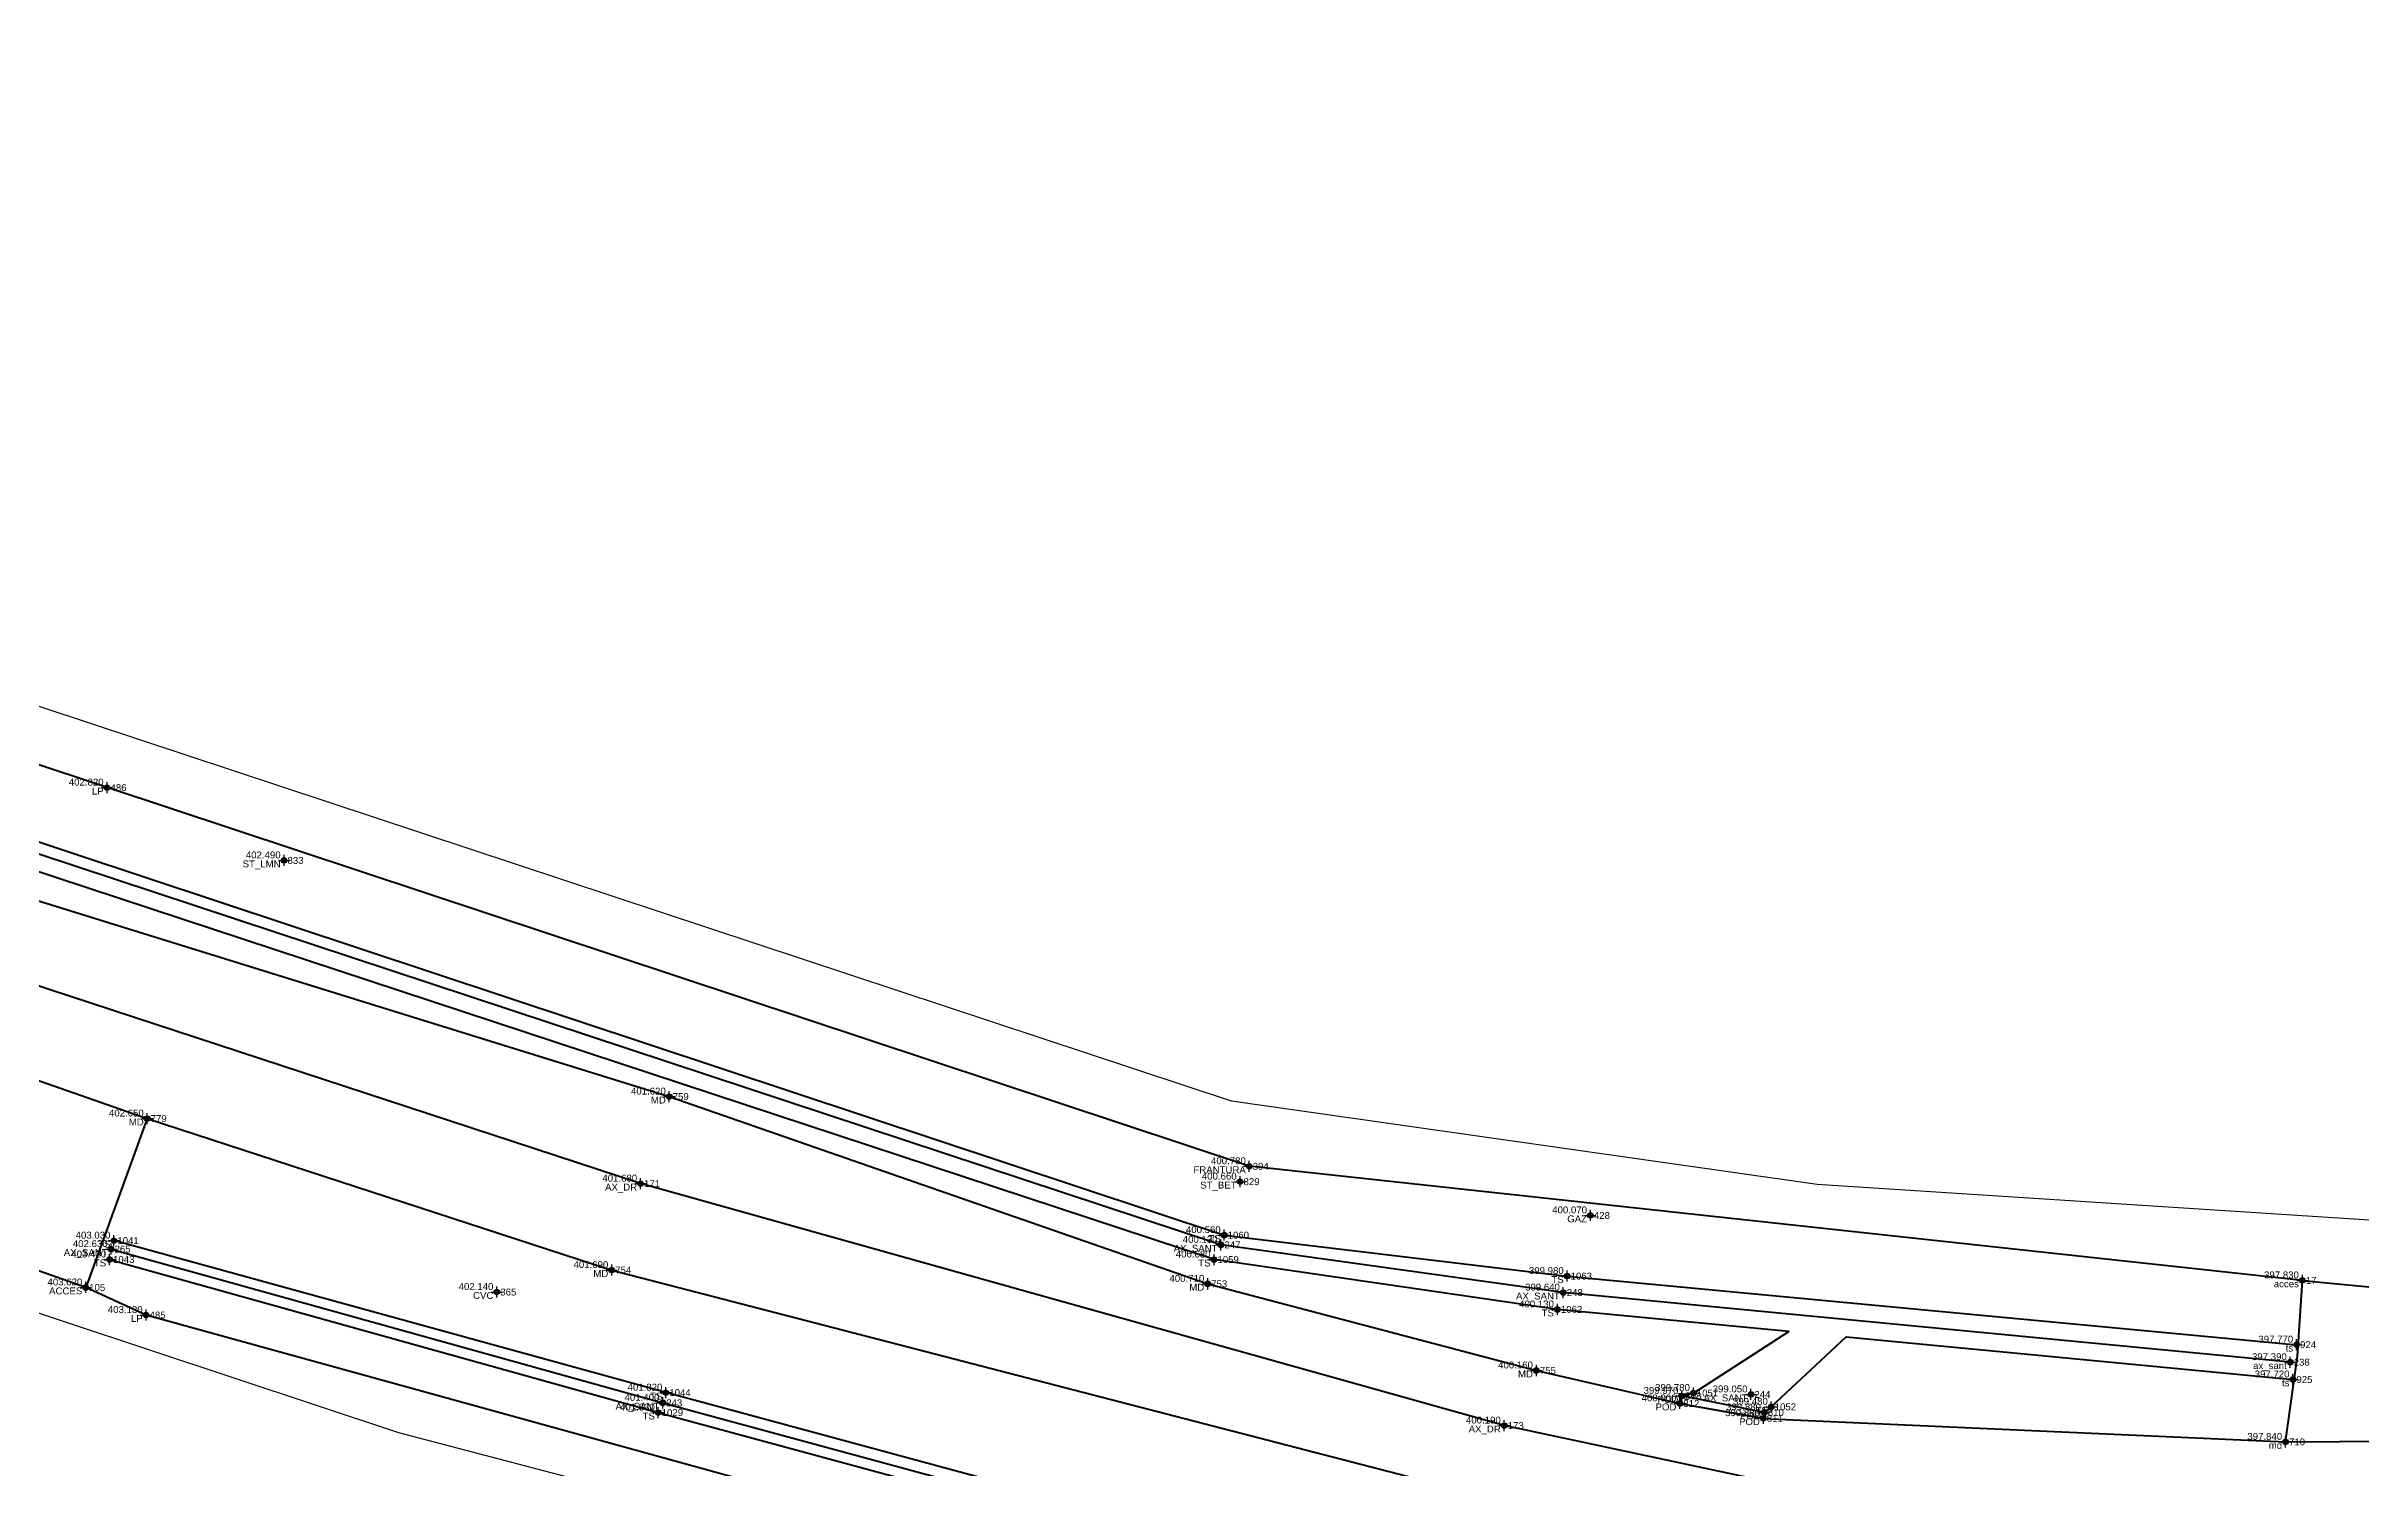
# Model space of a CAD drawing. Extents: x 396921 to 401273, y 555385 to 556691.
# Drawn here: x 397430.7 to 397514.7, y 556592 to 556643.6 of the extents above; entities that cross this region are included whole.
import ezdxf
from ezdxf.enums import TextEntityAlignment as Align

# ---------------------------------------------------------------- set-up
doc = ezdxf.new("R2010")
doc.units = 0
doc.header["$PDMODE"] = 34
doc.header["$PDSIZE"] = 0.2
for name, color, linetype in [('Boundary', 30, 'Continuous'), ('TOPO_CERC', 1, 'Continuous'), ('TOPO_CODE', 7, 'Continuous'), ('TOPO_ELEVATION', 7, 'Continuous'), ('TOPO_POINT_ID', 7, 'Continuous'), ('TOPO_POINTS', 7, 'Continuous'), ('TOPO_SYMBOL', 1, 'Continuous')]:
    doc.layers.add(name, color=color, linetype=linetype)
doc.layers.add('RO-LINES-LIN', color=7, linetype='Continuous', lineweight=25)
doc.styles.get("Standard").update_dxf_attribs({"font": 'arial.ttf'})

# ---------------------------------------------------------------- blocks, each defined once
blk = doc.blocks.new('PUNCTOPO')
at = {"layer": 'TOPO_CERC'}
blk.add_circle((0, 0), 0.25, dxfattribs=at)
at = {"layer": 'TOPO_SYMBOL'}
blk.add_point((0, 0), dxfattribs=at)

msp = doc.modelspace()

# ---------------------------------------------------------------- linework, layer by layer
at = {"layer": 'Boundary'}
for points in [[(397532.226, 556599.849), (397494.971, 556602.262), (397473.731, 556605.283), (397428.851, 556620.138), (397390.399, 556632.578), (397356.519, 556643.552)], [(397362.372, 556622.639), (397392.418, 556611.332), (397422.447, 556600.255), (397443.514, 556593.264), (397472.483, 556585.657), (397467.216, 556571.07), (397476.11, 556565.546), (397487.593, 556575.127), (397504.516, 556582.723), (397524.352, 556584.443)]]:
    msp.add_lwpolyline(points, dxfattribs=at)
at = {"layer": 'RO-LINES-LIN', "lineweight": 50}
for points in [[(397588.846, 556557.61, 396.73), (397567.305, 556572.948, 396.41), (397562.569, 556576.204, 396.46), (397553.427, 556583.283, 396.613), (397540.719, 556589.405, 396.8), (397525.644, 556589.579, 397.33), (397517.914, 556589.748, 397.67), (397497.895, 556590.471, 399.128), (397483.621, 556593.515, 400.19), (397452.292, 556602.291, 401.68), (397422.389, 556612.098, 403.37), (397362.233, 556633.672, 407.49)], [(397370.694, 556633.784, 406.91), (397382.169, 556629.548, 406.08), (397392.709, 556625.674, 405.36), (397396.929, 556624.076, 405.09), (397406.434, 556620.904, 404.48), (397412.536, 556618.889, 404.06), (397423.568, 556614.964, 403.33), (397428.459, 556613.167, 403.06), (397453.33, 556605.449, 401.62), (397472.865, 556598.657, 400.71), (397484.788, 556595.513, 400.16), (397489.993, 556594.317, 400), (397493.021, 556593.776, 399.88), (397511.966, 556592.922, 397.84), (397517.831, 556592.966, 397.59), (397525.267, 556593.198, 397.28), (397537.748, 556593.006, 396.72), (397544.338, 556593.474, 396.5), (397551.883, 556594.085, 396.19), (397559.003, 556597.54, 395.92), (397564.14, 556600.411, 395.66), (397582.964, 556609.622, 394.86)], [(397360.991, 556631.547, 407.53), (397383.6, 556623.153, 405.84), (397414.566, 556611.823, 403.93), (397421.281, 556609.234, 403.45), (397434.393, 556604.652, 402.65), (397451.246, 556599.156, 401.69), (397483.788, 556590.727, 400.28), (397491.433, 556588.709, 399.9), (397484.8, 556583.357, 400.75), (397476.915, 556578.87, 401.79)], [(397512.574, 556598.78, 397.83), (397474.372, 556602.921, 400.78), (397432.936, 556616.658, 402.82), (397429.993, 556617.641, 403.02)], [(397429.149, 556615.124, 402.97), (397473.462, 556600.423, 400.56), (397485.904, 556598.937, 399.98), (397512.367, 556596.45, 397.77)], [(397512.135, 556595.814, 397.39), (397485.765, 556598.339, 399.64), (397473.346, 556600.071, 400.13), (397428.953, 556614.745, 402.55)], [(397490.063, 556594.59, 399.97), (397490.482, 556594.695, 399.78), (397493.951, 556596.927, 399.895), (397485.549, 556597.727, 400.13), (397473.093, 556599.537, 400.68), (397428.794, 556614.152, 403.05)], [(397434.393, 556604.652, 402.65), (397432.162, 556598.525, 403.62), (397427.724, 556600.08, 403.63), (397429.651, 556606.059, 402.91)], [(397479.338, 556587.644, 400.66), (397453.207, 556594.709, 401.82), (397433.184, 556600.223, 403.03)], [(397433.028, 556599.54, 403.42), (397452.931, 556593.986, 401.83), (397479.392, 556586.821, 400.7)], [(397433.082, 556599.916, 402.63), (397453.097, 556594.34, 401.4), (397479.383, 556587.21, 400.25)], [(397472.904, 556579.905, 402.44), (397475.176, 556586.245, 401.25), (397434.352, 556597.526, 403.13), (397432.162, 556598.525, 403.62)], [(397511.966, 556592.922, 397.84), (397512.399, 556596.028, 397.835), (397512.574, 556598.78, 397.83), (397518.021, 556598.257, 397.59), (397517.729, 556595.364, 397.59), (397517.831, 556592.966, 397.59)], [(397493.059, 556593.989, 399.88), (397493.308, 556594.194, 399.48), (397496.026, 556596.73, 399.153), (397512.233, 556595.187, 397.72)], [(397490.063, 556594.59, 399.97), (397489.993, 556594.317, 400), (397493.022, 556593.782, 399.88), (397493.059, 556593.989, 399.88), (397490.063, 556594.59, 399.97)]]:
    msp.add_polyline3d(points, dxfattribs=at)

# ---------------------------------------------------------------- block references
at = {"layer": 'TOPO_POINTS'}
ref = msp.add_blockref('PUNCTOPO', (397432.936, 556616.658, 402.82), dxfattribs=dict(at, xscale=0.25, yscale=0.25, zscale=0.25))
ref.add_attrib('POINT', '486', dxfattribs={"layer": 'TOPO_POINT_ID', "height": 0.25}).set_placement((397433.061, 556616.658, 402.82), align=Align.MIDDLE_LEFT)
ref.add_attrib('ELEVATION', '402.820', dxfattribs={"layer": 'TOPO_ELEVATION', "height": 0.25}).set_placement((397432.811, 556616.658, 402.82), align=Align.BOTTOM_RIGHT)
ref.add_attrib('CODE', 'LP', dxfattribs={"layer": 'TOPO_CODE', "height": 0.25}).set_placement((397432.811, 556616.658, 402.82), align=Align.TOP_RIGHT)
ref = msp.add_blockref('PUNCTOPO', (397439.358, 556614.018, 402.49), dxfattribs=dict(at, xscale=0.25, yscale=0.25, zscale=0.25))
ref.add_attrib('POINT', '833', dxfattribs={"layer": 'TOPO_POINT_ID', "height": 0.25}).set_placement((397439.483, 556614.018, 402.49), align=Align.MIDDLE_LEFT)
ref.add_attrib('ELEVATION', '402.490', dxfattribs={"layer": 'TOPO_ELEVATION', "height": 0.25}).set_placement((397439.233, 556614.018, 402.49), align=Align.BOTTOM_RIGHT)
ref.add_attrib('CODE', 'ST_LMN', dxfattribs={"layer": 'TOPO_CODE', "height": 0.25}).set_placement((397439.233, 556614.018, 402.49), align=Align.TOP_RIGHT)
ref = msp.add_blockref('PUNCTOPO', (397434.393, 556604.652, 402.65), dxfattribs=dict(at, xscale=0.25, yscale=0.25, zscale=0.25))
ref.add_attrib('POINT', '779', dxfattribs={"layer": 'TOPO_POINT_ID', "height": 0.25}).set_placement((397434.518, 556604.652, 402.65), align=Align.MIDDLE_LEFT)
ref.add_attrib('ELEVATION', '402.650', dxfattribs={"layer": 'TOPO_ELEVATION', "height": 0.25}).set_placement((397434.268, 556604.652, 402.65), align=Align.BOTTOM_RIGHT)
ref.add_attrib('CODE', 'MD', dxfattribs={"layer": 'TOPO_CODE', "height": 0.25}).set_placement((397434.268, 556604.652, 402.65), align=Align.TOP_RIGHT)
ref = msp.add_blockref('PUNCTOPO', (397453.33, 556605.449, 401.62), dxfattribs=dict(at, xscale=0.25, yscale=0.25, zscale=0.25))
ref.add_attrib('POINT', '759', dxfattribs={"layer": 'TOPO_POINT_ID', "height": 0.25}).set_placement((397453.455, 556605.449, 401.62), align=Align.MIDDLE_LEFT)
ref.add_attrib('ELEVATION', '401.620', dxfattribs={"layer": 'TOPO_ELEVATION', "height": 0.25}).set_placement((397453.205, 556605.449, 401.62), align=Align.BOTTOM_RIGHT)
ref.add_attrib('CODE', 'MD', dxfattribs={"layer": 'TOPO_CODE', "height": 0.25}).set_placement((397453.205, 556605.449, 401.62), align=Align.TOP_RIGHT)
ref = msp.add_blockref('PUNCTOPO', (397452.292, 556602.291, 401.68), dxfattribs=dict(at, xscale=0.25, yscale=0.25, zscale=0.25))
ref.add_attrib('POINT', '171', dxfattribs={"layer": 'TOPO_POINT_ID', "height": 0.25}).set_placement((397452.417, 556602.291, 401.68), align=Align.MIDDLE_LEFT)
ref.add_attrib('ELEVATION', '401.680', dxfattribs={"layer": 'TOPO_ELEVATION', "height": 0.25}).set_placement((397452.167, 556602.291, 401.68), align=Align.BOTTOM_RIGHT)
ref.add_attrib('CODE', 'AX_DR', dxfattribs={"layer": 'TOPO_CODE', "height": 0.25}).set_placement((397452.167, 556602.291, 401.68), align=Align.TOP_RIGHT)
ref = msp.add_blockref('PUNCTOPO', (397474.372, 556602.921, 400.78), dxfattribs=dict(at, xscale=0.25, yscale=0.25, zscale=0.25))
ref.add_attrib('POINT', '394', dxfattribs={"layer": 'TOPO_POINT_ID', "height": 0.25}).set_placement((397474.497, 556602.921, 400.78), align=Align.MIDDLE_LEFT)
ref.add_attrib('ELEVATION', '400.780', dxfattribs={"layer": 'TOPO_ELEVATION', "height": 0.25}).set_placement((397474.247, 556602.921, 400.78), align=Align.BOTTOM_RIGHT)
ref.add_attrib('CODE', 'FRANTURA', dxfattribs={"layer": 'TOPO_CODE', "height": 0.25}).set_placement((397474.247, 556602.921, 400.78), align=Align.TOP_RIGHT)
ref = msp.add_blockref('PUNCTOPO', (397474.039, 556602.363, 400.66), dxfattribs=dict(at, xscale=0.25, yscale=0.25, zscale=0.25))
ref.add_attrib('POINT', '829', dxfattribs={"layer": 'TOPO_POINT_ID', "height": 0.25}).set_placement((397474.164, 556602.363, 400.66), align=Align.MIDDLE_LEFT)
ref.add_attrib('ELEVATION', '400.660', dxfattribs={"layer": 'TOPO_ELEVATION', "height": 0.25}).set_placement((397473.914, 556602.363, 400.66), align=Align.BOTTOM_RIGHT)
ref.add_attrib('CODE', 'ST_BET', dxfattribs={"layer": 'TOPO_CODE', "height": 0.25}).set_placement((397473.914, 556602.363, 400.66), align=Align.TOP_RIGHT)
ref = msp.add_blockref('PUNCTOPO', (397486.749, 556601.139, 400.07), dxfattribs=dict(at, xscale=0.25, yscale=0.25, zscale=0.25))
ref.add_attrib('POINT', '428', dxfattribs={"layer": 'TOPO_POINT_ID', "height": 0.25}).set_placement((397486.874, 556601.139, 400.07), align=Align.MIDDLE_LEFT)
ref.add_attrib('ELEVATION', '400.070', dxfattribs={"layer": 'TOPO_ELEVATION', "height": 0.25}).set_placement((397486.624, 556601.139, 400.07), align=Align.BOTTOM_RIGHT)
ref.add_attrib('CODE', 'GAZ', dxfattribs={"layer": 'TOPO_CODE', "height": 0.25}).set_placement((397486.624, 556601.139, 400.07), align=Align.TOP_RIGHT)
ref = msp.add_blockref('PUNCTOPO', (397433.082, 556599.916, 402.63), dxfattribs=dict(at, xscale=0.25, yscale=0.25, zscale=0.25))
ref.add_attrib('POINT', '265', dxfattribs={"layer": 'TOPO_POINT_ID', "height": 0.25}).set_placement((397433.207, 556599.916, 402.63), align=Align.MIDDLE_LEFT)
ref.add_attrib('ELEVATION', '402.630', dxfattribs={"layer": 'TOPO_ELEVATION', "height": 0.25}).set_placement((397432.957, 556599.916, 402.63), align=Align.BOTTOM_RIGHT)
ref.add_attrib('CODE', 'AX_SANT', dxfattribs={"layer": 'TOPO_CODE', "height": 0.25}).set_placement((397432.957, 556599.916, 402.63), align=Align.TOP_RIGHT)
ref = msp.add_blockref('PUNCTOPO', (397433.184, 556600.223, 403.03), dxfattribs=dict(at, xscale=0.25, yscale=0.25, zscale=0.25))
ref.add_attrib('POINT', '1041', dxfattribs={"layer": 'TOPO_POINT_ID', "height": 0.25}).set_placement((397433.309, 556600.223, 403.03), align=Align.MIDDLE_LEFT)
ref.add_attrib('ELEVATION', '403.030', dxfattribs={"layer": 'TOPO_ELEVATION', "height": 0.25}).set_placement((397433.059, 556600.223, 403.03), align=Align.BOTTOM_RIGHT)
ref.add_attrib('CODE', 'TS', dxfattribs={"layer": 'TOPO_CODE', "height": 0.25}).set_placement((397433.059, 556600.223, 403.03), align=Align.TOP_RIGHT)
ref = msp.add_blockref('PUNCTOPO', (397473.346, 556600.071, 400.13), dxfattribs=dict(at, xscale=0.25, yscale=0.25, zscale=0.25))
ref.add_attrib('POINT', '247', dxfattribs={"layer": 'TOPO_POINT_ID', "height": 0.25}).set_placement((397473.471, 556600.071, 400.13), align=Align.MIDDLE_LEFT)
ref.add_attrib('ELEVATION', '400.130', dxfattribs={"layer": 'TOPO_ELEVATION', "height": 0.25}).set_placement((397473.221, 556600.071, 400.13), align=Align.BOTTOM_RIGHT)
ref.add_attrib('CODE', 'AX_SANT', dxfattribs={"layer": 'TOPO_CODE', "height": 0.25}).set_placement((397473.221, 556600.071, 400.13), align=Align.TOP_RIGHT)
ref = msp.add_blockref('PUNCTOPO', (397473.462, 556600.423, 400.56), dxfattribs=dict(at, xscale=0.25, yscale=0.25, zscale=0.25))
ref.add_attrib('POINT', '1060', dxfattribs={"layer": 'TOPO_POINT_ID', "height": 0.25}).set_placement((397473.587, 556600.423, 400.56), align=Align.MIDDLE_LEFT)
ref.add_attrib('ELEVATION', '400.560', dxfattribs={"layer": 'TOPO_ELEVATION', "height": 0.25}).set_placement((397473.337, 556600.423, 400.56), align=Align.BOTTOM_RIGHT)
ref.add_attrib('CODE', 'TS', dxfattribs={"layer": 'TOPO_CODE', "height": 0.25}).set_placement((397473.337, 556600.423, 400.56), align=Align.TOP_RIGHT)
ref = msp.add_blockref('PUNCTOPO', (397433.028, 556599.54, 403.42), dxfattribs=dict(at, xscale=0.25, yscale=0.25, zscale=0.25))
ref.add_attrib('POINT', '1043', dxfattribs={"layer": 'TOPO_POINT_ID', "height": 0.25}).set_placement((397433.153, 556599.54, 403.42), align=Align.MIDDLE_LEFT)
ref.add_attrib('ELEVATION', '403.420', dxfattribs={"layer": 'TOPO_ELEVATION', "height": 0.25}).set_placement((397432.903, 556599.54, 403.42), align=Align.BOTTOM_RIGHT)
ref.add_attrib('CODE', 'TS', dxfattribs={"layer": 'TOPO_CODE', "height": 0.25}).set_placement((397432.903, 556599.54, 403.42), align=Align.TOP_RIGHT)
ref = msp.add_blockref('PUNCTOPO', (397451.246, 556599.156, 401.69), dxfattribs=dict(at, xscale=0.25, yscale=0.25, zscale=0.25))
ref.add_attrib('POINT', '754', dxfattribs={"layer": 'TOPO_POINT_ID', "height": 0.25}).set_placement((397451.371, 556599.156, 401.69), align=Align.MIDDLE_LEFT)
ref.add_attrib('ELEVATION', '401.690', dxfattribs={"layer": 'TOPO_ELEVATION', "height": 0.25}).set_placement((397451.121, 556599.156, 401.69), align=Align.BOTTOM_RIGHT)
ref.add_attrib('CODE', 'MD', dxfattribs={"layer": 'TOPO_CODE', "height": 0.25}).set_placement((397451.121, 556599.156, 401.69), align=Align.TOP_RIGHT)
ref = msp.add_blockref('PUNCTOPO', (397473.093, 556599.537, 400.68), dxfattribs=dict(at, xscale=0.25, yscale=0.25, zscale=0.25))
ref.add_attrib('POINT', '1059', dxfattribs={"layer": 'TOPO_POINT_ID', "height": 0.25}).set_placement((397473.218, 556599.537, 400.68), align=Align.MIDDLE_LEFT)
ref.add_attrib('ELEVATION', '400.680', dxfattribs={"layer": 'TOPO_ELEVATION', "height": 0.25}).set_placement((397472.968, 556599.537, 400.68), align=Align.BOTTOM_RIGHT)
ref.add_attrib('CODE', 'TS', dxfattribs={"layer": 'TOPO_CODE', "height": 0.25}).set_placement((397472.968, 556599.537, 400.68), align=Align.TOP_RIGHT)
ref = msp.add_blockref('PUNCTOPO', (397485.904, 556598.937, 399.98), dxfattribs=dict(at, xscale=0.25, yscale=0.25, zscale=0.25))
ref.add_attrib('POINT', '1063', dxfattribs={"layer": 'TOPO_POINT_ID', "height": 0.25}).set_placement((397486.029, 556598.937, 399.98), align=Align.MIDDLE_LEFT)
ref.add_attrib('ELEVATION', '399.980', dxfattribs={"layer": 'TOPO_ELEVATION', "height": 0.25}).set_placement((397485.779, 556598.937, 399.98), align=Align.BOTTOM_RIGHT)
ref.add_attrib('CODE', 'TS', dxfattribs={"layer": 'TOPO_CODE', "height": 0.25}).set_placement((397485.779, 556598.937, 399.98), align=Align.TOP_RIGHT)
ref = msp.add_blockref('PUNCTOPO', (397512.574, 556598.78, 397.83), dxfattribs=dict(at, xscale=0.25, yscale=0.25, zscale=0.25))
ref.add_attrib('POINT', '17', dxfattribs={"layer": 'TOPO_POINT_ID', "height": 0.25}).set_placement((397512.699, 556598.78, 397.83), align=Align.MIDDLE_LEFT)
ref.add_attrib('ELEVATION', '397.830', dxfattribs={"layer": 'TOPO_ELEVATION', "height": 0.25}).set_placement((397512.449, 556598.78, 397.83), align=Align.BOTTOM_RIGHT)
ref.add_attrib('CODE', 'acces', dxfattribs={"layer": 'TOPO_CODE', "height": 0.25}).set_placement((397512.449, 556598.78, 397.83), align=Align.TOP_RIGHT)
ref = msp.add_blockref('PUNCTOPO', (397432.162, 556598.525, 403.62), dxfattribs=dict(at, xscale=0.25, yscale=0.25, zscale=0.25))
ref.add_attrib('POINT', '105', dxfattribs={"layer": 'TOPO_POINT_ID', "height": 0.25}).set_placement((397432.287, 556598.525, 403.62), align=Align.MIDDLE_LEFT)
ref.add_attrib('ELEVATION', '403.620', dxfattribs={"layer": 'TOPO_ELEVATION', "height": 0.25}).set_placement((397432.037, 556598.525, 403.62), align=Align.BOTTOM_RIGHT)
ref.add_attrib('CODE', 'ACCES', dxfattribs={"layer": 'TOPO_CODE', "height": 0.25}).set_placement((397432.037, 556598.525, 403.62), align=Align.TOP_RIGHT)
ref = msp.add_blockref('PUNCTOPO', (397447.077, 556598.359, 402.14), dxfattribs=dict(at, xscale=0.25, yscale=0.25, zscale=0.25))
ref.add_attrib('POINT', '365', dxfattribs={"layer": 'TOPO_POINT_ID', "height": 0.25}).set_placement((397447.202, 556598.359, 402.14), align=Align.MIDDLE_LEFT)
ref.add_attrib('ELEVATION', '402.140', dxfattribs={"layer": 'TOPO_ELEVATION', "height": 0.25}).set_placement((397446.952, 556598.359, 402.14), align=Align.BOTTOM_RIGHT)
ref.add_attrib('CODE', 'CVC', dxfattribs={"layer": 'TOPO_CODE', "height": 0.25}).set_placement((397446.952, 556598.359, 402.14), align=Align.TOP_RIGHT)
ref = msp.add_blockref('PUNCTOPO', (397472.865, 556598.657, 400.71), dxfattribs=dict(at, xscale=0.25, yscale=0.25, zscale=0.25))
ref.add_attrib('POINT', '753', dxfattribs={"layer": 'TOPO_POINT_ID', "height": 0.25}).set_placement((397472.99, 556598.657, 400.71), align=Align.MIDDLE_LEFT)
ref.add_attrib('ELEVATION', '400.710', dxfattribs={"layer": 'TOPO_ELEVATION', "height": 0.25}).set_placement((397472.74, 556598.657, 400.71), align=Align.BOTTOM_RIGHT)
ref.add_attrib('CODE', 'MD', dxfattribs={"layer": 'TOPO_CODE', "height": 0.25}).set_placement((397472.74, 556598.657, 400.71), align=Align.TOP_RIGHT)
ref = msp.add_blockref('PUNCTOPO', (397485.765, 556598.339, 399.64), dxfattribs=dict(at, xscale=0.25, yscale=0.25, zscale=0.25))
ref.add_attrib('POINT', '248', dxfattribs={"layer": 'TOPO_POINT_ID', "height": 0.25}).set_placement((397485.89, 556598.339, 399.64), align=Align.MIDDLE_LEFT)
ref.add_attrib('ELEVATION', '399.640', dxfattribs={"layer": 'TOPO_ELEVATION', "height": 0.25}).set_placement((397485.64, 556598.339, 399.64), align=Align.BOTTOM_RIGHT)
ref.add_attrib('CODE', 'AX_SANT', dxfattribs={"layer": 'TOPO_CODE', "height": 0.25}).set_placement((397485.64, 556598.339, 399.64), align=Align.TOP_RIGHT)
ref = msp.add_blockref('PUNCTOPO', (397434.352, 556597.526, 403.13), dxfattribs=dict(at, xscale=0.25, yscale=0.25, zscale=0.25))
ref.add_attrib('POINT', '485', dxfattribs={"layer": 'TOPO_POINT_ID', "height": 0.25}).set_placement((397434.477, 556597.526, 403.13), align=Align.MIDDLE_LEFT)
ref.add_attrib('ELEVATION', '403.130', dxfattribs={"layer": 'TOPO_ELEVATION', "height": 0.25}).set_placement((397434.227, 556597.526, 403.13), align=Align.BOTTOM_RIGHT)
ref.add_attrib('CODE', 'LP', dxfattribs={"layer": 'TOPO_CODE', "height": 0.25}).set_placement((397434.227, 556597.526, 403.13), align=Align.TOP_RIGHT)
ref = msp.add_blockref('PUNCTOPO', (397485.549, 556597.727, 400.13), dxfattribs=dict(at, xscale=0.25, yscale=0.25, zscale=0.25))
ref.add_attrib('POINT', '1062', dxfattribs={"layer": 'TOPO_POINT_ID', "height": 0.25}).set_placement((397485.674, 556597.727, 400.13), align=Align.MIDDLE_LEFT)
ref.add_attrib('ELEVATION', '400.130', dxfattribs={"layer": 'TOPO_ELEVATION', "height": 0.25}).set_placement((397485.424, 556597.727, 400.13), align=Align.BOTTOM_RIGHT)
ref.add_attrib('CODE', 'TS', dxfattribs={"layer": 'TOPO_CODE', "height": 0.25}).set_placement((397485.424, 556597.727, 400.13), align=Align.TOP_RIGHT)
ref = msp.add_blockref('PUNCTOPO', (397512.367, 556596.45, 397.77), dxfattribs=dict(at, xscale=0.25, yscale=0.25, zscale=0.25))
ref.add_attrib('POINT', '924', dxfattribs={"layer": 'TOPO_POINT_ID', "height": 0.25}).set_placement((397512.492, 556596.45, 397.77), align=Align.MIDDLE_LEFT)
ref.add_attrib('ELEVATION', '397.770', dxfattribs={"layer": 'TOPO_ELEVATION', "height": 0.25}).set_placement((397512.242, 556596.45, 397.77), align=Align.BOTTOM_RIGHT)
ref.add_attrib('CODE', 'ts', dxfattribs={"layer": 'TOPO_CODE', "height": 0.25}).set_placement((397512.242, 556596.45, 397.77), align=Align.TOP_RIGHT)
ref = msp.add_blockref('PUNCTOPO', (397484.788, 556595.513, 400.16), dxfattribs=dict(at, xscale=0.25, yscale=0.25, zscale=0.25))
ref.add_attrib('POINT', '755', dxfattribs={"layer": 'TOPO_POINT_ID', "height": 0.25}).set_placement((397484.913, 556595.513, 400.16), align=Align.MIDDLE_LEFT)
ref.add_attrib('ELEVATION', '400.160', dxfattribs={"layer": 'TOPO_ELEVATION', "height": 0.25}).set_placement((397484.663, 556595.513, 400.16), align=Align.BOTTOM_RIGHT)
ref.add_attrib('CODE', 'MD', dxfattribs={"layer": 'TOPO_CODE', "height": 0.25}).set_placement((397484.663, 556595.513, 400.16), align=Align.TOP_RIGHT)
ref = msp.add_blockref('PUNCTOPO', (397512.135, 556595.814, 397.39), dxfattribs=dict(at, xscale=0.25, yscale=0.25, zscale=0.25))
ref.add_attrib('POINT', '238', dxfattribs={"layer": 'TOPO_POINT_ID', "height": 0.25}).set_placement((397512.26, 556595.814, 397.39), align=Align.MIDDLE_LEFT)
ref.add_attrib('ELEVATION', '397.390', dxfattribs={"layer": 'TOPO_ELEVATION', "height": 0.25}).set_placement((397512.01, 556595.814, 397.39), align=Align.BOTTOM_RIGHT)
ref.add_attrib('CODE', 'ax_sant', dxfattribs={"layer": 'TOPO_CODE', "height": 0.25}).set_placement((397512.01, 556595.814, 397.39), align=Align.TOP_RIGHT)
ref = msp.add_blockref('PUNCTOPO', (397453.207, 556594.709, 401.82), dxfattribs=dict(at, xscale=0.25, yscale=0.25, zscale=0.25))
ref.add_attrib('POINT', '1044', dxfattribs={"layer": 'TOPO_POINT_ID', "height": 0.25}).set_placement((397453.332, 556594.709, 401.82), align=Align.MIDDLE_LEFT)
ref.add_attrib('ELEVATION', '401.820', dxfattribs={"layer": 'TOPO_ELEVATION', "height": 0.25}).set_placement((397453.082, 556594.709, 401.82), align=Align.BOTTOM_RIGHT)
ref.add_attrib('CODE', 'TS', dxfattribs={"layer": 'TOPO_CODE', "height": 0.25}).set_placement((397453.082, 556594.709, 401.82), align=Align.TOP_RIGHT)
ref = msp.add_blockref('PUNCTOPO', (397490.063, 556594.59, 399.97), dxfattribs=dict(at, xscale=0.25, yscale=0.25, zscale=0.25))
ref.add_attrib('POINT', '808', dxfattribs={"layer": 'TOPO_POINT_ID', "height": 0.25}).set_placement((397490.188, 556594.59, 399.97), align=Align.MIDDLE_LEFT)
ref.add_attrib('ELEVATION', '399.970', dxfattribs={"layer": 'TOPO_ELEVATION', "height": 0.25}).set_placement((397489.938, 556594.59, 399.97), align=Align.BOTTOM_RIGHT)
ref.add_attrib('CODE', 'POD', dxfattribs={"layer": 'TOPO_CODE', "height": 0.25}).set_placement((397489.938, 556594.59, 399.97), align=Align.TOP_RIGHT)
ref = msp.add_blockref('PUNCTOPO', (397490.482, 556594.695, 399.78), dxfattribs=dict(at, xscale=0.25, yscale=0.25, zscale=0.25))
ref.add_attrib('POINT', '1051', dxfattribs={"layer": 'TOPO_POINT_ID', "height": 0.25}).set_placement((397490.607, 556594.695, 399.78), align=Align.MIDDLE_LEFT)
ref.add_attrib('ELEVATION', '399.780', dxfattribs={"layer": 'TOPO_ELEVATION', "height": 0.25}).set_placement((397490.357, 556594.695, 399.78), align=Align.BOTTOM_RIGHT)
ref.add_attrib('CODE', 'TS', dxfattribs={"layer": 'TOPO_CODE', "height": 0.25}).set_placement((397490.357, 556594.695, 399.78), align=Align.TOP_RIGHT)
ref = msp.add_blockref('PUNCTOPO', (397492.571, 556594.644, 399.05), dxfattribs=dict(at, xscale=0.25, yscale=0.25, zscale=0.25))
ref.add_attrib('POINT', '244', dxfattribs={"layer": 'TOPO_POINT_ID', "height": 0.25}).set_placement((397492.696, 556594.644, 399.05), align=Align.MIDDLE_LEFT)
ref.add_attrib('ELEVATION', '399.050', dxfattribs={"layer": 'TOPO_ELEVATION', "height": 0.25}).set_placement((397492.446, 556594.644, 399.05), align=Align.BOTTOM_RIGHT)
ref.add_attrib('CODE', 'AX_SANT', dxfattribs={"layer": 'TOPO_CODE', "height": 0.25}).set_placement((397492.446, 556594.644, 399.05), align=Align.TOP_RIGHT)
ref = msp.add_blockref('PUNCTOPO', (397512.233, 556595.187, 397.72), dxfattribs=dict(at, xscale=0.25, yscale=0.25, zscale=0.25))
ref.add_attrib('POINT', '925', dxfattribs={"layer": 'TOPO_POINT_ID', "height": 0.25}).set_placement((397512.358, 556595.187, 397.72), align=Align.MIDDLE_LEFT)
ref.add_attrib('ELEVATION', '397.720', dxfattribs={"layer": 'TOPO_ELEVATION', "height": 0.25}).set_placement((397512.108, 556595.187, 397.72), align=Align.BOTTOM_RIGHT)
ref.add_attrib('CODE', 'ts', dxfattribs={"layer": 'TOPO_CODE', "height": 0.25}).set_placement((397512.108, 556595.187, 397.72), align=Align.TOP_RIGHT)
ref = msp.add_blockref('PUNCTOPO', (397453.097, 556594.34, 401.4), dxfattribs=dict(at, xscale=0.25, yscale=0.25, zscale=0.25))
ref.add_attrib('POINT', '243', dxfattribs={"layer": 'TOPO_POINT_ID', "height": 0.25}).set_placement((397453.222, 556594.34, 401.4), align=Align.MIDDLE_LEFT)
ref.add_attrib('ELEVATION', '401.400', dxfattribs={"layer": 'TOPO_ELEVATION', "height": 0.25}).set_placement((397452.972, 556594.34, 401.4), align=Align.BOTTOM_RIGHT)
ref.add_attrib('CODE', 'AX_SANT', dxfattribs={"layer": 'TOPO_CODE', "height": 0.25}).set_placement((397452.972, 556594.34, 401.4), align=Align.TOP_RIGHT)
ref = msp.add_blockref('PUNCTOPO', (397452.931, 556593.986, 401.83), dxfattribs=dict(at, xscale=0.25, yscale=0.25, zscale=0.25))
ref.add_attrib('POINT', '1029', dxfattribs={"layer": 'TOPO_POINT_ID', "height": 0.25}).set_placement((397453.056, 556593.986, 401.83), align=Align.MIDDLE_LEFT)
ref.add_attrib('ELEVATION', '401.830', dxfattribs={"layer": 'TOPO_ELEVATION', "height": 0.25}).set_placement((397452.806, 556593.986, 401.83), align=Align.BOTTOM_RIGHT)
ref.add_attrib('CODE', 'TS', dxfattribs={"layer": 'TOPO_CODE', "height": 0.25}).set_placement((397452.806, 556593.986, 401.83), align=Align.TOP_RIGHT)
ref = msp.add_blockref('PUNCTOPO', (397489.993, 556594.317, 400), dxfattribs=dict(at, xscale=0.25, yscale=0.25, zscale=0.25))
ref.add_attrib('POINT', '812', dxfattribs={"layer": 'TOPO_POINT_ID', "height": 0.25}).set_placement((397490.118, 556594.317, 400), align=Align.MIDDLE_LEFT)
ref.add_attrib('ELEVATION', '400.000', dxfattribs={"layer": 'TOPO_ELEVATION', "height": 0.25}).set_placement((397489.868, 556594.317, 400), align=Align.BOTTOM_RIGHT)
ref.add_attrib('CODE', 'POD', dxfattribs={"layer": 'TOPO_CODE', "height": 0.25}).set_placement((397489.868, 556594.317, 400), align=Align.TOP_RIGHT)
ref = msp.add_blockref('PUNCTOPO', (397493.022, 556593.782, 399.88), dxfattribs=dict(at, xscale=0.25, yscale=0.25, zscale=0.25))
ref.add_attrib('POINT', '811', dxfattribs={"layer": 'TOPO_POINT_ID', "height": 0.25}).set_placement((397493.147, 556593.782, 399.88), align=Align.MIDDLE_LEFT)
ref.add_attrib('ELEVATION', '399.880', dxfattribs={"layer": 'TOPO_ELEVATION', "height": 0.25}).set_placement((397492.897, 556593.782, 399.88), align=Align.BOTTOM_RIGHT)
ref.add_attrib('CODE', 'POD', dxfattribs={"layer": 'TOPO_CODE', "height": 0.25}).set_placement((397492.897, 556593.782, 399.88), align=Align.TOP_RIGHT)
ref = msp.add_blockref('PUNCTOPO', (397493.059, 556593.989, 399.88), dxfattribs=dict(at, xscale=0.25, yscale=0.25, zscale=0.25))
ref.add_attrib('POINT', '810', dxfattribs={"layer": 'TOPO_POINT_ID', "height": 0.25}).set_placement((397493.184, 556593.989, 399.88), align=Align.MIDDLE_LEFT)
ref.add_attrib('ELEVATION', '399.880', dxfattribs={"layer": 'TOPO_ELEVATION', "height": 0.25}).set_placement((397492.934, 556593.989, 399.88), align=Align.BOTTOM_RIGHT)
ref.add_attrib('CODE', 'POD', dxfattribs={"layer": 'TOPO_CODE', "height": 0.25}).set_placement((397492.934, 556593.989, 399.88), align=Align.TOP_RIGHT)
ref = msp.add_blockref('PUNCTOPO', (397493.308, 556594.194, 399.48), dxfattribs=dict(at, xscale=0.25, yscale=0.25, zscale=0.25))
ref.add_attrib('POINT', '1052', dxfattribs={"layer": 'TOPO_POINT_ID', "height": 0.25}).set_placement((397493.433, 556594.194, 399.48), align=Align.MIDDLE_LEFT)
ref.add_attrib('ELEVATION', '399.480', dxfattribs={"layer": 'TOPO_ELEVATION', "height": 0.25}).set_placement((397493.183, 556594.194, 399.48), align=Align.BOTTOM_RIGHT)
ref.add_attrib('CODE', 'TS', dxfattribs={"layer": 'TOPO_CODE', "height": 0.25}).set_placement((397493.183, 556594.194, 399.48), align=Align.TOP_RIGHT)
ref = msp.add_blockref('PUNCTOPO', (397483.621, 556593.515, 400.19), dxfattribs=dict(at, xscale=0.25, yscale=0.25, zscale=0.25))
ref.add_attrib('POINT', '173', dxfattribs={"layer": 'TOPO_POINT_ID', "height": 0.25}).set_placement((397483.746, 556593.515, 400.19), align=Align.MIDDLE_LEFT)
ref.add_attrib('ELEVATION', '400.190', dxfattribs={"layer": 'TOPO_ELEVATION', "height": 0.25}).set_placement((397483.496, 556593.515, 400.19), align=Align.BOTTOM_RIGHT)
ref.add_attrib('CODE', 'AX_DR', dxfattribs={"layer": 'TOPO_CODE', "height": 0.25}).set_placement((397483.496, 556593.515, 400.19), align=Align.TOP_RIGHT)
ref = msp.add_blockref('PUNCTOPO', (397511.966, 556592.922, 397.84), dxfattribs=dict(at, xscale=0.25, yscale=0.25, zscale=0.25))
ref.add_attrib('POINT', '710', dxfattribs={"layer": 'TOPO_POINT_ID', "height": 0.25}).set_placement((397512.091, 556592.922, 397.84), align=Align.MIDDLE_LEFT)
ref.add_attrib('ELEVATION', '397.840', dxfattribs={"layer": 'TOPO_ELEVATION', "height": 0.25}).set_placement((397511.841, 556592.922, 397.84), align=Align.BOTTOM_RIGHT)
ref.add_attrib('CODE', 'md', dxfattribs={"layer": 'TOPO_CODE', "height": 0.25}).set_placement((397511.841, 556592.922, 397.84), align=Align.TOP_RIGHT)

doc.saveas('drawing.dxf')
